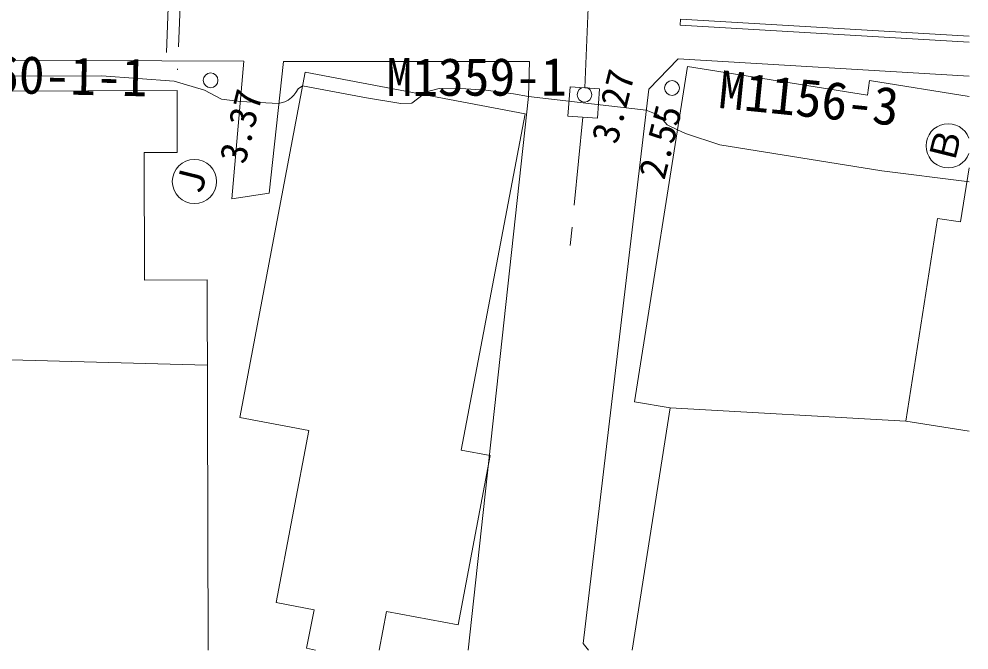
# Model space of a CAD drawing. Units: millimetres on the paper. Extents: x 20 to 1662, y 20 to 574.
# Drawn here: x 593.1 to 657.5, y 394.8 to 437.6 of the extents above; entities that cross this region are included whole.
import ezdxf
from ezdxf.enums import TextEntityAlignment as Align

# ---------------------------------------------------------------- set-up
doc = ezdxf.new("R2010")
doc.units = ezdxf.units.MM
doc.linetypes.add('DASHED', pattern=[7.5, 6, -1.5])
for name, color, linetype, lineweight in [('D-BGD', 8, 'Continuous', 13), ('D-STR（管路）', 1, 'Continuous', 50), ('D-SUV', 8, 'Continuous', 13), ('ゴマ点', 7, 'Continuous', 13), ('水周り', 3, 'Continuous', 13), ('雨水', 5, 'DASHED', 13)]:
    doc.layers.add(name, color=color, linetype=linetype, lineweight=lineweight)
doc.styles.add('ＭＳ ゴシック', font='')
doc.styles.get('ＭＳ ゴシック').set_extended_font_data('MS Gothic')

msp = doc.modelspace()

# ---------------------------------------------------------------- linework, layer by layer
at = {"layer": 'D-BGD'}
for p, q in [((637.922, 437.134), (637.945, 437.534)), ((657.503, 436.388), (637.945, 437.534)), ((657.503, 435.987), (637.922, 437.134)), ((581.835, 414.739), (605.881, 414.067)), ((637.258, 411.186), (653.213, 410.285))]:
    msp.add_line(p, q, dxfattribs=at)
at = {"layer": 'D-SUV'}
for p, q in [((590.406, 434.762), (608.363, 434.702)), ((608.363, 434.702), (607.543, 425.364)), ((610.07, 425.744), (611.036, 434.676)), ((611.036, 434.676), (627.727, 434.663)), ((627.727, 434.663), (627.652, 432.291)), ((637.787, 434.838), (635.796, 432.799)), ((657.503, 433.683), (637.787, 434.838)), ((608.077, 410.535), (612.521, 433.935)), ((612.521, 433.935), (627.42, 431.112)), ((634.842, 411.581), (638.423, 434.33)), ((638.423, 434.33), (650.615, 432.387)), ((598.716, 433.703), (570.99, 433.597)), ((603.635, 433.344), (598.716, 433.703)), ((605.688, 432.73), (603.635, 433.344)), ((650.615, 432.387), (650.76, 433.382)), ((650.76, 433.382), (657.503, 432.297)), ((581.793, 432.619), (603.844, 432.694)), ((603.844, 432.694), (603.849, 428.489)), ((606.852, 432.11), (605.688, 432.73)), ((611.872, 432.571), (612.037, 432.819)), ((612.037, 432.819), (612.333, 433.013)), ((612.333, 433.013), (616.665, 432.203)), ((620.744, 432.609), (621.603, 432.828)), ((621.603, 432.828), (622.723, 432.859)), ((622.723, 432.859), (624.77, 432.72)), ((624.77, 432.72), (626.624, 432.465)), ((635.796, 432.799), (631.361, 395.197)), ((608.133, 431.956), (606.852, 432.11)), ((611.136, 431.93), (611.368, 432.037)), ((611.368, 432.037), (611.582, 432.231)), ((611.582, 432.231), (611.742, 432.377)), ((611.742, 432.377), (611.872, 432.571)), ((616.665, 432.203), (619.004, 431.827)), ((619.751, 431.847), (620.512, 432.42)), ((620.512, 432.42), (620.744, 432.609)), ((627.652, 432.291), (623.557, 394.762)), ((626.624, 432.465), (627.652, 432.291)), ((627.652, 432.291), (635.623, 431.358)), ((610.719, 431.828), (608.133, 431.956)), ((610.719, 431.828), (611.136, 431.93)), ((619.004, 431.827), (619.751, 431.847)), ((635.623, 431.358), (636.414, 431.058)), ((627.42, 431.112), (623.087, 408.324)), ((636.414, 431.058), (636.773, 430.68)), ((636.773, 430.68), (637.05, 430.385)), ((637.05, 430.385), (637.749, 430.046)), ((637.749, 430.046), (638.282, 429.789)), ((638.282, 429.789), (640.607, 429.025)), ((640.607, 429.025), (651.605, 427.256)), ((603.849, 428.489), (601.603, 428.491)), ((601.603, 428.491), (601.616, 419.852)), ((651.605, 427.256), (657.359, 426.524)), ((657.503, 427.447), (656.925, 423.788)), ((657.359, 426.524), (657.503, 426.503)), ((607.543, 425.364), (610.07, 425.744)), ((655.377, 424.029), (653.213, 410.285)), ((656.925, 423.788), (655.377, 424.029)), ((601.616, 419.852), (605.865, 419.866)), ((605.865, 419.866), (605.934, 394.762)), ((637.258, 411.186), (634.842, 411.581)), ((634.674, 394.762), (637.258, 411.186)), ((612.764, 409.657), (608.077, 410.535)), ((653.213, 410.285), (657.503, 409.598)), ((610.559, 397.984), (612.764, 409.657)), ((623.087, 408.324), (625.057, 407.957)), ((625.057, 407.957), (622.876, 396.464)), ((613.115, 397.492), (610.559, 397.984)), ((612.609, 394.877), (613.115, 397.492)), ((618.034, 397.381), (617.525, 394.762)), ((622.876, 396.464), (618.034, 397.381)), ((613.218, 394.762), (612.609, 394.877)), ((631.361, 395.197), (631.718, 394.762))]:
    msp.add_line(p, q, dxfattribs=at)
at = {"layer": 'ゴマ点', "color": 5, "linetype": 'DASHED'}
for p, q in [((604.502, 449.158), (603.863, 434.101)), ((631.462, 432.888), (632.108, 447.494))]:
    msp.add_line(p, q, dxfattribs=at)
at = {"layer": 'ゴマ点'}
for centre in [(606.107, 433.393), (637.377, 432.87), (631.447, 432.416)]:
    msp.add_circle(centre, 0.5, dxfattribs=at)
at = {"layer": '水周り'}
msp.add_circle((605.01, 426.533), 1.5, dxfattribs=at)
msp.add_arc((656.097, 428.951), 1.5, 20.40714, 339.59286, dxfattribs=at)
at = {"layer": '雨水'}
for p, q in [((603.643, 448.777), (603.089, 434.72)), ((630.464, 432.957), (630.325, 430.962)), ((630.464, 432.957), (632.459, 432.818)), ((632.459, 432.818), (632.32, 430.823)), ((630.325, 430.962), (632.32, 430.823)), ((631.323, 430.892), (630.483, 422.181))]:
    msp.add_line(p, q, dxfattribs=at)

# ---------------------------------------------------------------- texts
at = {"layer": 'D-STR（管路）', "style": 'ＭＳ ゴシック'}
for s, rotation, p in [('M1360-1-1', 358.669, (586.086, 431.895)), ('M1359-1', 0.12, (618.027, 431.563)), ('M1156-3', 354.248, (640.378, 430.764))]:
    msp.add_text(s, height=2.566, rotation=rotation, dxfattribs=at).set_placement(p, align=Align.BOTTOM_LEFT)
at = {"layer": 'ゴマ点', "style": 'ＭＳ ゴシック'}
for s, p in [('3.27', (634.191, 428.859)), ('3.37', (608.977, 427.506)), ('2.55', (637.393, 426.441))]:
    msp.add_text(s, height=1.833, rotation=76.021, dxfattribs=at).set_placement(p, align=Align.BOTTOM_LEFT)
at = {"layer": '水周り', "style": 'ＭＳ ゴシック'}
for s, p in [('Ｂ', (657.008, 427.436)), ('Ｊ', (605.921, 425.018))]:
    msp.add_text(s, height=1.833, rotation=76.021, dxfattribs=at).set_placement(p, align=Align.BOTTOM_LEFT)

doc.saveas('drawing.dxf')
